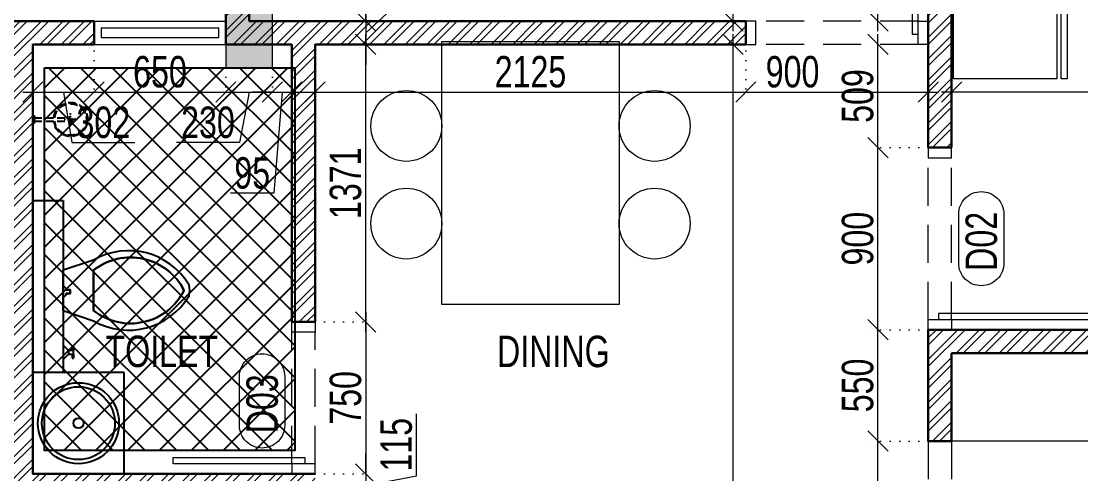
# Model space of a CAD drawing. Header units: inches. Extents: x 785882 to 928568, y 496782 to 576896.
# Drawn here: x 836673 to 841901, y 528431 to 530667 of the extents above; entities that cross this region are included whole.
import ezdxf
from ezdxf.enums import TextEntityAlignment as Align

# ---------------------------------------------------------------- set-up
doc = ezdxf.new("R2010")
doc.units = ezdxf.units.IN
doc.header["$LTSCALE"] = 750
doc.header["$MEASUREMENT"] = 0
doc.linetypes.add('DOT', pattern=[0.25, 0, -0.25])
doc.linetypes.add('HIDDEN', pattern=[0.375, 0.25, -0.125])
for name, color, linetype, lineweight in [('COLUMN', 5, 'Continuous', 13), ('DIMENSION WORKING-MSA', 222, 'Continuous', 13), ('DOOR NO-MSA', 4, 'Continuous', 9), ('DOOR-MSA', 50, 'Continuous', 13), ('FURNITURE-MSA', 251, 'Continuous', 5), ('TEXT ROOM NAME-MSA', 210, 'Continuous', 13), ('WALL HATCH-MSA', 251, 'Continuous', 9), ('WALL-MSA', 32, 'Continuous', 30), ('WINDOW-MSA', 50, 'Continuous', 13)]:
    doc.layers.add(name, color=color, linetype=linetype, lineweight=lineweight)
for name, color, linetype in [('HATCH-SUNK 300MM-MSA', 47, 'Continuous'), ('P.FIXTURE', 7, 'Continuous'), ('R.C.C HATCH-MSA', 250, 'Continuous')]:
    doc.layers.add(name, color=color, linetype=linetype)
doc.styles.add('AR', font='swisscl.ttf')
doc.styles.add('Arial-Reg+0.8Sc', font='swisscl.ttf')
doc.styles.add('MtXpl_Swis721_LtCn_B', font='swisscl.ttf')
doc.dimstyles.new('WORKING DIM', dxfattribs={"dimtxt": 155, "dimasz": 100, "dimexe": 50, "dimexo": 0, "dimgap": 20, "dimtad": 1, "dimdec": 0, "dimzin": 0, "dimdsep": 46, "dimtxsty": 'AR', "dimblk": 'OBLIQUE', "dimcen": 0.09, "dimdle": 50, "dimclrd": 256, "dimclre": 250, "dimclrt": 256, "dimadec": 0, "dimazin": 0, "dimtfac": 1, "dimtdec": 0, "dimtofl": 0, "dimtmove": 1, "dimatfit": 0, "dimfxl": 1, "dimtolj": 1, "dimtzin": 0, "dimlwd": -1, "dimlwe": -1, "dimarcsym": 0})

# ---------------------------------------------------------------- blocks, each defined once
blk = doc.blocks.new('BLOCK-G & H TYPICAL COLOUMN')
at = {"layer": 'R.C.C HATCH-MSA'}
h = blk.add_hatch(color=256, dxfattribs=at)
h.dxf.hatch_style = 1
h.paths.add_polyline_path([(172697.62, -104207.75), (172688.57, -104207.75), (172688.57, -104255), (172697.62, -104255)])
h.paths.add_polyline_path([(172327.12, -104207.75), (172336.18, -104207.75), (172336.18, -104255), (172327.12, -104255)])
h.paths.add_polyline_path([(172819.88, -104207.75), (172819.88, -104216.81), (172867.12, -104216.81), (172867.12, -104207.75)])
h.paths.add_polyline_path([(172204.87, -104207.75), (172204.87, -104216.81), (172157.62, -104216.81), (172157.62, -104207.75)])
h.paths.add_polyline_path([(172561.18, -104240.06), (172552.12, -104240.06), (172552.12, -104287.31), (172561.18, -104287.31)])
h.paths.add_polyline_path([(172463.57, -104240.06), (172472.62, -104240.06), (172472.62, -104287.31), (172463.57, -104287.31)])
h.paths.add_polyline_path([(172177.87, -104422.2), (172177.87, -104431.25), (172130.62, -104431.25), (172130.62, -104422.2)])
h.paths.add_polyline_path([(172894.12, -104422.2), (172894.12, -104431.25), (172846.88, -104431.25), (172846.88, -104422.2)])
h.paths.add_polyline_path([(172336.12, -104486.75), (172336.12, -104495.81), (172288.87, -104495.81), (172288.87, -104486.75)])
h.paths.add_polyline_path([(172202.62, -104543.75), (172202.62, -104552.81), (172155.37, -104552.81), (172155.37, -104543.75)])
h.paths.add_polyline_path([(172822.13, -104543.75), (172822.13, -104552.81), (172869.37, -104552.81), (172869.37, -104543.75)])
h.paths.add_polyline_path([(172516.9, -104495.81), (172507.85, -104495.81), (172507.85, -104448.56), (172516.9, -104448.56)])
h.paths.add_polyline_path([(172697.62, -104104.25), (172688.57, -104104.25), (172688.57, -104057.01), (172697.62, -104057.01)])
h.paths.add_polyline_path([(172327.12, -104104.25), (172336.18, -104104.25), (172336.18, -104057.01), (172327.12, -104057.01)])
h.paths.add_polyline_path([(172819.88, -104104.25), (172819.88, -104095.2), (172867.12, -104095.2), (172867.12, -104104.25)])
h.paths.add_polyline_path([(172204.87, -104104.25), (172204.87, -104095.2), (172157.62, -104095.2), (172157.62, -104104.25)])
h.paths.add_polyline_path([(172561.18, -104071.94), (172552.12, -104071.94), (172552.12, -104024.7), (172561.18, -104024.7)])
h.paths.add_polyline_path([(172463.57, -104071.94), (172472.62, -104071.94), (172472.62, -104024.7), (172463.57, -104024.7)])
h.paths.add_polyline_path([(172177.87, -103889.81), (172177.87, -103880.75), (172130.62, -103880.75), (172130.62, -103889.81)])
h.paths.add_polyline_path([(172894.12, -103889.81), (172894.12, -103880.75), (172846.88, -103880.75), (172846.88, -103889.81)])
h.paths.add_polyline_path([(172336.12, -103825.25), (172336.12, -103816.2), (172288.87, -103816.2), (172288.87, -103825.25)])
h.paths.add_polyline_path([(172202.62, -103768.25), (172202.62, -103759.2), (172155.37, -103759.2), (172155.37, -103768.25)])
h.paths.add_polyline_path([(172822.13, -103768.25), (172822.13, -103759.2), (172869.37, -103759.2), (172869.37, -103768.25)])
h.paths.add_polyline_path([(172516.9, -103816.2), (172507.85, -103816.2), (172507.85, -103863.44), (172516.9, -103863.44)])
h.paths.add_polyline_path([(172548.37, -103699.31), (172548.37, -103690.25), (172595.62, -103690.25), (172595.62, -103699.31)])
h.paths.add_polyline_path([(172476.37, -103699.31), (172476.37, -103690.25), (172429.13, -103690.25), (172429.13, -103699.31)])
h.paths.add_polyline_path([(172726.82, -103612.31), (172726.82, -103603.25), (172774.06, -103603.25), (172774.06, -103612.31)])
h.paths.add_polyline_path([(172297.93, -103612.31), (172297.93, -103603.25), (172250.69, -103603.25), (172250.69, -103612.31)])
h.paths.add_polyline_path([(172920.37, -103523.81), (172920.37, -103514.75), (172857.56, -103514.75), (172857.56, -103523.81)])
h.paths.add_polyline_path([(172104.37, -103523.81), (172104.37, -103514.75), (172167.19, -103514.75), (172167.19, -103523.81)])
h.paths.add_polyline_path([(172476.37, -103492.94), (172467.32, -103492.94), (172467.32, -103445.7), (172476.37, -103445.7)])
h.paths.add_polyline_path([(172548.37, -103492.94), (172557.43, -103492.94), (172557.43, -103445.7), (172548.37, -103445.7)])
h.paths.add_polyline_path([(172663.43, -103454.75), (172759.5, -103454.75), (172759.5, -103349.7), (172663.43, -103349.7), (172663.43, -103358.75), (172750.44, -103358.75), (172750.44, -103445.7), (172663.43, -103445.7)])
h.paths.add_polyline_path([(172361.32, -103454.75), (172265.25, -103454.75), (172265.25, -103349.7), (172361.32, -103349.7), (172361.32, -103358.75), (172274.31, -103358.75), (172274.31, -103445.7), (172361.32, -103445.7)])
h.paths.add_polyline_path([(172428.37, -103358.75), (172419.32, -103358.75), (172419.32, -103311.51), (172428.37, -103311.51)])
h.paths.add_polyline_path([(172428.37, -103132.74), (172419.32, -103132.74), (172419.32, -103179.99), (172428.37, -103179.99)])
h.paths.add_polyline_path([(172151.62, -103286.75), (172151.62, -103277.7), (172104.37, -103277.7), (172104.37, -103286.75)])
h.paths.add_polyline_path([(172245.43, -103162.74), (172245.43, -103153.68), (172198.19, -103153.68), (172198.19, -103162.74)])
h.paths.add_polyline_path([(172428.37, -103021.25), (172419.32, -103021.25), (172419.32, -103068.5), (172428.37, -103068.5)])
h.paths.add_polyline_path([(172245.43, -102997.25), (172236.37, -102997.25), (172236.37, -103044.5), (172245.43, -103044.5)])
h.paths.add_polyline_path([(172104.37, -102997.25), (172104.37, -103006.31), (172151.62, -103006.31), (172151.62, -102997.25)])
h.paths.add_polyline_path([(172596.37, -103358.75), (172605.43, -103358.75), (172605.43, -103311.51), (172596.37, -103311.51)])
h.paths.add_polyline_path([(172596.37, -103132.74), (172605.43, -103132.74), (172605.43, -103179.99), (172596.37, -103179.99)])
h.paths.add_polyline_path([(172873.13, -103286.75), (172873.13, -103277.7), (172920.37, -103277.7), (172920.37, -103286.75)])
h.paths.add_polyline_path([(172779.32, -103162.74), (172779.32, -103153.68), (172826.56, -103153.68), (172826.56, -103162.74)])
h.paths.add_polyline_path([(172596.37, -103021.25), (172605.43, -103021.25), (172605.43, -103068.5), (172596.37, -103068.5)])
h.paths.add_polyline_path([(172779.32, -102997.25), (172788.37, -102997.25), (172788.37, -103044.5), (172779.32, -103044.5)])
h.paths.add_polyline_path([(172920.37, -102997.25), (172920.37, -103006.31), (172873.13, -103006.31), (172873.13, -102997.25)])
h.paths.add_polyline_path([(172548.37, -104612.7), (172548.37, -104621.75), (172595.62, -104621.75), (172595.62, -104612.7)])
h.paths.add_polyline_path([(172476.37, -104612.7), (172476.37, -104621.75), (172429.13, -104621.75), (172429.13, -104612.7)])
h.paths.add_polyline_path([(172297.93, -104699.7), (172297.93, -104708.75), (172250.69, -104708.75), (172250.69, -104699.7)])
h.paths.add_polyline_path([(172104.37, -104788.2), (172104.37, -104797.25), (172167.19, -104797.25), (172167.19, -104788.2)])
h.paths.add_polyline_path([(172726.82, -104699.7), (172726.82, -104708.75), (172774.06, -104708.75), (172774.06, -104699.7)])
h.paths.add_polyline_path([(172920.37, -104788.2), (172920.37, -104797.25), (172857.56, -104797.25), (172857.56, -104788.2)])
h.paths.add_polyline_path([(172476.37, -104819.06), (172467.32, -104819.06), (172467.32, -104866.31), (172476.37, -104866.31)])
h.paths.add_polyline_path([(172548.37, -104819.06), (172557.43, -104819.06), (172557.43, -104866.31), (172548.37, -104866.31)])
h.paths.add_polyline_path([(172663.43, -104857.25), (172759.5, -104857.25), (172759.5, -104962.31), (172663.43, -104962.31), (172663.43, -104953.25), (172750.44, -104953.25), (172750.44, -104866.31), (172663.43, -104866.31)])
h.paths.add_polyline_path([(172361.32, -104857.25), (172265.25, -104857.25), (172265.25, -104962.31), (172361.32, -104962.31), (172361.32, -104953.25), (172274.31, -104953.25), (172274.31, -104866.31), (172361.32, -104866.31)])
h.paths.add_polyline_path([(172428.37, -104953.25), (172419.32, -104953.25), (172419.32, -105000.5), (172428.37, -105000.5)])
h.paths.add_polyline_path([(172428.37, -105178.31), (172419.32, -105178.31), (172419.32, -105131.06), (172428.37, -105131.06)])
h.paths.add_polyline_path([(172151.62, -105025.25), (172151.62, -105034.31), (172104.37, -105034.31), (172104.37, -105025.25)])
h.paths.add_polyline_path([(172245.43, -105072.5), (172236.37, -105072.5), (172236.37, -105025.25), (172245.43, -105025.25)])
h.paths.add_polyline_path([(172428.37, -105290.75), (172419.32, -105290.75), (172419.32, -105243.51), (172428.37, -105243.51)])
h.paths.add_polyline_path([(172245.43, -105314.75), (172236.37, -105314.75), (172236.37, -105267.51), (172245.43, -105267.51)])
h.paths.add_polyline_path([(172104.37, -105277.35), (172113.43, -105277.35), (172113.43, -105314.75), (172104.37, -105314.75)])
h.paths.add_polyline_path([(172596.37, -104953.25), (172605.43, -104953.25), (172605.43, -105000.5), (172596.37, -105000.5)])
h.paths.add_polyline_path([(172596.37, -105178.31), (172605.43, -105178.31), (172605.43, -105131.06), (172596.37, -105131.06)])
h.paths.add_polyline_path([(172873.13, -105025.25), (172873.13, -105034.31), (172920.37, -105034.31), (172920.37, -105025.25)])
h.paths.add_polyline_path([(172788.37, -105025.25), (172779.32, -105025.25), (172779.32, -105072.5), (172788.37, -105072.5)])
h.paths.add_polyline_path([(172596.37, -105290.75), (172605.43, -105290.75), (172605.43, -105243.51), (172596.37, -105243.51)])
h.paths.add_polyline_path([(172779.32, -105314.75), (172788.37, -105314.75), (172788.37, -105267.51), (172779.32, -105267.51)])
h.paths.add_polyline_path([(172911.32, -105314.75), (172920.37, -105314.75), (172920.37, -105277.35), (172911.32, -105277.35)])
h.paths.add_polyline_path([(172688.63, -104486.75), (172688.63, -104495.81), (172735.87, -104495.81), (172735.87, -104486.75)])
h.paths.add_polyline_path([(172688.63, -103825.25), (172688.63, -103816.2), (172735.87, -103816.2), (172735.87, -103825.25)])
at = {"layer": 'COLUMN'}
blk.add_lwpolyline([(172561.18, -104240.06), (172552.12, -104240.06), (172552.12, -104287.31), (172561.18, -104287.31)], close=True, dxfattribs=at)
blk = doc.blocks.new('A$C16cd5f5f')
at = {"layer": 'WINDOW-MSA', "ltscale": 5000}
for points in [[(50, 50), (50, 850), (80, 850), (80, 50)], [(0, 0), (50, 0), (50, 115), (0, 115)], [(900, 0), (850, 0), (850, 115), (900, 115)]]:
    blk.add_lwpolyline(points, close=True, dxfattribs=at)
at = {"layer": 'WINDOW-MSA', "linetype": 'HIDDEN'}
for points in [[(50, 115), (850, 115)], [(50, 0), (850, 0)]]:
    blk.add_lwpolyline(points, dxfattribs=at)
blk = doc.blocks.new('A$Ca69f7aba')
at = {"layer": 'WINDOW-MSA', "ltscale": 5000}
for points in [[(-750, 0), (-700, 0), (-700, -115), (-750, -115)], [(0, 0), (-50, 0), (-50, -115), (0, -115)], [(-50, -50), (-50, -700), (-80, -700), (-80, -50)]]:
    blk.add_lwpolyline(points, close=True, dxfattribs=at)
at = {"layer": 'WINDOW-MSA', "linetype": 'HIDDEN'}
blk.add_lwpolyline([(-50, 0), (-700, 0)], dxfattribs=at)
at = {"layer": 'WINDOW-MSA', "linetype": 'HIDDEN', "elevation": 0}
blk.add_lwpolyline([(-50, -115), (-700, -115)], dxfattribs=at)
blk = doc.blocks.new('t4tgg34')
for points in [[(375405.3, -62759.1), (375390.8, -62744.6), (375390.8, -62738.4), (375370.8, -62738.4), (375370.8, -62719.7), (375390.8, -62719.7), (375390.8, -62713.4), (375405.3, -62699), (375405.3, -62635.1), (375255.5, -62585.2, 0.412342), (374784.6, -62708.9, 0.132891), (374784.6, -62761, 0.412336), (375255.5, -62884.7), (375405.3, -62834.8)], [(375255.5, -62834.8, -0.475238), (374809.5, -62734.9, -0.475243), (375255.5, -62635.1)]]:
    blk.add_lwpolyline(points, format="xyb", close=True)
blk.add_lwpolyline([(375255.5, -62834.8), (375255.5, -62635.1, 0.475243), (374809.5, -62734.9, 0.475238), (375255.5, -62834.8, 0.489246)], format="xyb")
blk.add_lwpolyline([(375405.3, -62635.1), (375405.3, -62699), (375390.8, -62713.4), (375390.8, -62719.7), (375370.8, -62719.7), (375370.8, -62738.4), (375390.8, -62738.4), (375390.8, -62744.6), (375405.3, -62759.1), (375405.3, -62699), (375405.3, -62834.8)])
blk = doc.blocks.new('9')
at = {"linetype": 'Continuous'}
for p, q in [((709869.5, -390414.7), (709869.5, -390433.8)), ((709875.9, -390414.7), (709875.9, -390433.8)), ((709875.9, -390433.8), (709869.5, -390433.8))]:
    blk.add_line(p, q, dxfattribs=at)
for points in [[(709894.9, -390395.7), (709920.3, -390370.3), (709920.3, -390440.1), (709894.9, -390414.7)], [(709875.9, -390395.7), (709875.9, -390376.6), (709869.5, -390376.6), (709869.5, -390395.7)]]:
    blk.add_lwpolyline(points, dxfattribs=at)
blk.add_lwpolyline([(709894.9, -390414.7), (709869.5, -390414.7), (709869.5, -390395.7), (709894.9, -390395.7)], close=True, dxfattribs=at)
blk = doc.blocks.new('SHOWE')
at = {"linetype": 'HIDDEN', "ltscale": 0.2}
for p, q in [((3964261.3, -1171717.9), (3964261.3, -1171674.7)), ((3964261.3, -1171674.7), (3964263.3, -1171674.7)), ((3964264.2, -1171676.3), (3964264.2, -1171716.3)), ((3964268.7, -1171680.5), (3964268.7, -1171696.3)), ((3964268.7, -1171688.6), (3964437.5, -1171688.6)), ((3964447.4, -1171664.5), (3964447.4, -1171728.1)), ((3964261.3, -1171717.9), (3964263.3, -1171717.9)), ((3964268.7, -1171712), (3964268.7, -1171696.3)), ((3964268.7, -1171704), (3964437.5, -1171704)), ((3964479.2, -1171696.3), (3964415.6, -1171696.3))]:
    blk.add_line(p, q, dxfattribs=at)
for radius in [12.5, 10.6]:
    blk.add_circle((3964447.4, -1171696.3), radius, dxfattribs=at)
for centre, radius, start, end in [((3964447.4, -1171696.3), 84.1, 185.2383, 174.7617), ((3964447.4, -1171696.3), 81.4, 185.4105, 174.5895), ((3964447.4, -1171696.3), 78, 185.6496, 174.3504), ((3964262.4, -1171676.3), 1.76, 358.0282, 62.0821), ((3964259.8, -1171685.3), 10.1, 28.3436, 64.2104), ((3964262.4, -1171716.3), 1.76, 297.9179, 1.9718), ((3964259.8, -1171707.2), 10.1, 295.7896, 331.6564)]:
    blk.add_arc(centre, radius, start, end, dxfattribs=at)
blk = doc.blocks.new('Win-Tag-03')
blk.add_lwpolyline([(-130, 120), (130, 120, -0.414214), (250, 0), (250, 0, -0.414214), (130, -120), (-130, -120, -0.414214), (-250, 0), (-250, 0, -0.414214)], format="xyb", close=True)
blk = doc.blocks.new('_Oblique')
at = {"color": 0, "linetype": 'ByBlock', "lineweight": -2}
blk.add_line((-0.5, -0.5), (0.5, 0.5), dxfattribs=at)
blk = doc.blocks.new('*D813')
at = {"layer": 'Defpoints', "color": 0, "ltscale": 0.25, "transparency": 16777216}
for p in [(840899.6, 528592.3), (841148, 528592.3), (841148, 527630.4)]:
    blk.add_point(p, dxfattribs=at)
at = {"layer": 'DIMENSION WORKING-MSA', "ltscale": 0.25, "transparency": 16777216}
blk.add_line((840899.6, 527580.4), (840899.6, 528642.3), dxfattribs=at)
at = {"layer": 'DIMENSION WORKING-MSA', "color": 250, "linetype": 'DOT', "ltscale": 0.25, "transparency": 16777216}
for p, q in [((841148, 528592.3), (840849.6, 528592.3)), ((841148, 527630.4), (840849.6, 527630.4))]:
    blk.add_line(p, q, dxfattribs=at)
at = {"layer": 'DIMENSION WORKING-MSA', "ltscale": 0.25, "transparency": 16777216, "xscale": 100, "yscale": 100, "zscale": 100}
for p, rotation in [((840899.6, 528592.3), 90), ((840899.6, 527630.4), 270)]:
    blk.add_blockref('_Oblique', p, dxfattribs=dict(at, rotation=rotation))
at = {"layer": 'DIMENSION WORKING-MSA', "ltscale": 0.25, "transparency": 16777216, "insert": (840800.2, 528257.3), "char_height": 155, "attachment_point": 5, "rotation": 90, "style": 'AR'}
blk.add_mtext('\\A1;962', dxfattribs=at)
blk = doc.blocks.new('*D814')
at = {"layer": 'Defpoints', "color": 0, "ltscale": 0.25, "transparency": 16777216}
for p in [(840899.6, 529142.3), (841148, 529142.3), (841148, 528592.3)]:
    blk.add_point(p, dxfattribs=at)
at = {"layer": 'DIMENSION WORKING-MSA', "ltscale": 0.25, "transparency": 16777216}
blk.add_line((840899.6, 528542.3), (840899.6, 529192.3), dxfattribs=at)
at = {"layer": 'DIMENSION WORKING-MSA', "color": 250, "linetype": 'DOT', "ltscale": 0.25, "transparency": 16777216}
for p, q in [((841148, 529142.3), (840849.6, 529142.3)), ((841148, 528592.3), (840849.6, 528592.3))]:
    blk.add_line(p, q, dxfattribs=at)
at = {"layer": 'DIMENSION WORKING-MSA', "ltscale": 0.25, "transparency": 16777216, "xscale": 100, "yscale": 100, "zscale": 100}
for p, rotation in [((840899.6, 529142.3), 90), ((840899.6, 528592.3), 270)]:
    blk.add_blockref('_Oblique', p, dxfattribs=dict(at, rotation=rotation))
at = {"layer": 'DIMENSION WORKING-MSA', "ltscale": 0.25, "transparency": 16777216, "insert": (840800.2, 528867.3), "char_height": 155, "attachment_point": 5, "rotation": 90, "style": 'AR'}
blk.add_mtext('\\A1;550', dxfattribs=at)
blk = doc.blocks.new('*D815')
at = {"layer": 'Defpoints', "color": 0, "ltscale": 0.25, "transparency": 16777216}
for p in [(840899.6, 530042.3), (841148, 530042.3), (841148, 529142.3)]:
    blk.add_point(p, dxfattribs=at)
at = {"layer": 'DIMENSION WORKING-MSA', "ltscale": 0.25, "transparency": 16777216}
blk.add_line((840899.6, 529092.3), (840899.6, 530092.3), dxfattribs=at)
at = {"layer": 'DIMENSION WORKING-MSA', "color": 250, "linetype": 'DOT', "ltscale": 0.25, "transparency": 16777216}
for p, q in [((841148, 530042.3), (840849.6, 530042.3)), ((841148, 529142.3), (840849.6, 529142.3))]:
    blk.add_line(p, q, dxfattribs=at)
at = {"layer": 'DIMENSION WORKING-MSA', "ltscale": 0.25, "transparency": 16777216, "xscale": 100, "yscale": 100, "zscale": 100}
for p, rotation in [((840899.6, 530042.3), 90), ((840899.6, 529142.3), 270)]:
    blk.add_blockref('_Oblique', p, dxfattribs=dict(at, rotation=rotation))
at = {"layer": 'DIMENSION WORKING-MSA', "ltscale": 0.25, "transparency": 16777216, "insert": (840800.2, 529592.3), "char_height": 155, "attachment_point": 5, "rotation": 90, "style": 'AR'}
blk.add_mtext('\\A1;900', dxfattribs=at)
blk = doc.blocks.new('*D816')
at = {"layer": 'Defpoints', "color": 0, "ltscale": 0.25, "transparency": 16777216}
for p in [(840899.6, 530551.6, 0), (840899.6, 530551.6), (841148, 530042.3)]:
    blk.add_point(p, dxfattribs=at)
at = {"layer": 'DIMENSION WORKING-MSA', "ltscale": 0.25, "transparency": 16777216}
blk.add_line((840899.6, 529992.3), (840899.6, 530601.6), dxfattribs=at)
at = {"layer": 'DIMENSION WORKING-MSA', "color": 250, "linetype": 'DOT', "ltscale": 0.25, "transparency": 16777216}
for p, q in [((840899.6, 530551.6), (840849.6, 530551.6)), ((841148, 530042.3), (840849.6, 530042.3))]:
    blk.add_line(p, q, dxfattribs=at)
at = {"layer": 'DIMENSION WORKING-MSA', "ltscale": 0.25, "transparency": 16777216, "xscale": 100, "yscale": 100, "zscale": 100}
for p, rotation in [((840899.6, 530551.6), 90), ((840899.6, 530042.3), 270)]:
    blk.add_blockref('_Oblique', p, dxfattribs=dict(at, rotation=rotation))
at = {"layer": 'DIMENSION WORKING-MSA', "ltscale": 0.25, "transparency": 16777216, "insert": (840800.2, 530296.9), "char_height": 155, "attachment_point": 5, "rotation": 90, "style": 'AR'}
blk.add_mtext('\\A1;509', dxfattribs=at)
blk = doc.blocks.new('*D817')
at = {"layer": 'Defpoints', "color": 0, "ltscale": 0.25, "transparency": 16777216}
for p in [(840899.6, 532457.3), (841148, 532457.3), (840899.6, 530666.6)]:
    blk.add_point(p, dxfattribs=at)
at = {"layer": 'DIMENSION WORKING-MSA', "ltscale": 0.25, "transparency": 16777216}
blk.add_line((840899.6, 530616.6), (840899.6, 532507.3), dxfattribs=at)
at = {"layer": 'DIMENSION WORKING-MSA', "color": 250, "linetype": 'DOT', "ltscale": 0.25, "transparency": 16777216}
for p, q in [((841148, 532457.3), (840849.6, 532457.3)), ((840899.6, 530666.6), (840849.6, 530666.6))]:
    blk.add_line(p, q, dxfattribs=at)
at = {"layer": 'DIMENSION WORKING-MSA', "ltscale": 0.25, "transparency": 16777216, "xscale": 100, "yscale": 100, "zscale": 100}
for p, rotation in [((840899.6, 532457.3), 90), ((840899.6, 530666.6), 270)]:
    blk.add_blockref('_Oblique', p, dxfattribs=dict(at, rotation=rotation))
at = {"layer": 'DIMENSION WORKING-MSA', "ltscale": 0.25, "transparency": 16777216, "insert": (840800.3, 531561.9), "char_height": 155, "attachment_point": 5, "rotation": 90, "style": 'AR'}
blk.add_mtext('\\A1;1791', dxfattribs=at)
blk = doc.blocks.new('*D868')
at = {"layer": 'Defpoints', "color": 0, "ltscale": 0.25, "transparency": 16777216}
for p in [(841263, 530316.6), (841263, 530316.6), (845453.3, 530316.6)]:
    blk.add_point(p, dxfattribs=at)
at = {"layer": 'DIMENSION WORKING-MSA', "color": 250, "linetype": 'DOT', "ltscale": 0.25, "transparency": 16777216}
for p, q in [((841263, 530316.6), (841263, 530366.6)), ((845453.3, 530316.6), (845453.3, 530366.6))]:
    blk.add_line(p, q, dxfattribs=at)
at = {"layer": 'DIMENSION WORKING-MSA', "ltscale": 0.25, "transparency": 16777216}
blk.add_line((845503.3, 530316.6), (841213, 530316.6), dxfattribs=at)
at = {"layer": 'DIMENSION WORKING-MSA', "ltscale": 0.25, "transparency": 16777216, "xscale": 100, "yscale": 100, "zscale": 100, "rotation": 180}
blk.add_blockref('_Oblique', (841263, 530316.6), dxfattribs=at)
at = {"layer": 'DIMENSION WORKING-MSA', "ltscale": 0.25, "transparency": 16777216, "xscale": 100, "yscale": 100, "zscale": 100}
blk.add_blockref('_Oblique', (845453.3, 530316.6), dxfattribs=at)
at = {"layer": 'DIMENSION WORKING-MSA', "ltscale": 0.25, "transparency": 16777216, "insert": (844011.6, 530415.9), "char_height": 155, "attachment_point": 5, "style": 'AR'}
blk.add_mtext('\\A1;4190', dxfattribs=at)
blk = doc.blocks.new('*D869')
at = {"layer": 'Defpoints', "color": 0, "ltscale": 0.25, "transparency": 16777216}
for p in [(840248, 530566.6), (841148, 530566.6), (841148, 530316.6)]:
    blk.add_point(p, dxfattribs=at)
at = {"layer": 'DIMENSION WORKING-MSA', "color": 250, "linetype": 'DOT', "ltscale": 0.25, "transparency": 16777216}
for p, q in [((840248, 530566.6), (840248, 530266.6)), ((841148, 530566.6), (841148, 530266.6))]:
    blk.add_line(p, q, dxfattribs=at)
at = {"layer": 'DIMENSION WORKING-MSA', "ltscale": 0.25, "transparency": 16777216}
blk.add_line((840198, 530316.6), (841198, 530316.6), dxfattribs=at)
at = {"layer": 'DIMENSION WORKING-MSA', "ltscale": 0.25, "transparency": 16777216, "xscale": 100, "yscale": 100, "zscale": 100, "rotation": 180}
blk.add_blockref('_Oblique', (840248, 530316.6), dxfattribs=at)
at = {"layer": 'DIMENSION WORKING-MSA', "ltscale": 0.25, "transparency": 16777216, "xscale": 100, "yscale": 100, "zscale": 100}
blk.add_blockref('_Oblique', (841148, 530316.6), dxfattribs=at)
at = {"layer": 'DIMENSION WORKING-MSA', "ltscale": 0.25, "transparency": 16777216, "insert": (840478.5, 530415.9), "char_height": 155, "attachment_point": 5, "style": 'AR'}
blk.add_mtext('\\A1;900', dxfattribs=at)
blk = doc.blocks.new('*D870')
at = {"layer": 'Defpoints', "color": 0, "ltscale": 0.25, "transparency": 16777216}
for p in [(840248, 530566.6), (838122.7, 530316.6), (840248, 530316.6)]:
    blk.add_point(p, dxfattribs=at)
at = {"layer": 'DIMENSION WORKING-MSA', "color": 250, "linetype": 'DOT', "ltscale": 0.25, "transparency": 16777216}
for p, q in [((840248, 530566.6), (840248, 530266.6)), ((838122.7, 530316.6), (838122.7, 530366.6))]:
    blk.add_line(p, q, dxfattribs=at)
at = {"layer": 'DIMENSION WORKING-MSA', "ltscale": 0.25, "transparency": 16777216}
blk.add_line((838072.7, 530316.6), (840298, 530316.6), dxfattribs=at)
at = {"layer": 'DIMENSION WORKING-MSA', "ltscale": 0.25, "transparency": 16777216, "xscale": 100, "yscale": 100, "zscale": 100, "rotation": 180}
blk.add_blockref('_Oblique', (838122.7, 530316.6), dxfattribs=at)
at = {"layer": 'DIMENSION WORKING-MSA', "ltscale": 0.25, "transparency": 16777216, "xscale": 100, "yscale": 100, "zscale": 100}
blk.add_blockref('_Oblique', (840248, 530316.6), dxfattribs=at)
at = {"layer": 'DIMENSION WORKING-MSA', "ltscale": 0.25, "transparency": 16777216, "insert": (839185.4, 530415.9), "char_height": 155, "attachment_point": 5, "style": 'AR'}
blk.add_mtext('\\A1;2125', dxfattribs=at)
blk = doc.blocks.new('*D871')
at = {"layer": 'Defpoints', "color": 0, "ltscale": 0.25, "transparency": 16777216}
for p in [(836730.2, 530551.6), (837032.3, 530566.6), (837032.3, 530316.6)]:
    blk.add_point(p, dxfattribs=at)
at = {"layer": 'DIMENSION WORKING-MSA', "color": 250, "linetype": 'DOT', "ltscale": 0.25, "transparency": 16777216}
for p, q in [((836730.2, 530551.6), (836730.2, 530266.6)), ((837032.3, 530566.6), (837032.3, 530266.6))]:
    blk.add_line(p, q, dxfattribs=at)
at = {"layer": 'DIMENSION WORKING-MSA', "ltscale": 0.25, "transparency": 16777216}
for p, q in [((836680.2, 530316.6), (837082.3, 530316.6)), ((836881.3, 530316.6), (836922.7, 530066.6)), ((836922.7, 530066.6), (837233.1, 530066.6))]:
    blk.add_line(p, q, dxfattribs=at)
at = {"layer": 'DIMENSION WORKING-MSA', "ltscale": 0.25, "transparency": 16777216, "xscale": 100, "yscale": 100, "zscale": 100, "rotation": 180}
blk.add_blockref('_Oblique', (836730.2, 530316.6), dxfattribs=at)
at = {"layer": 'DIMENSION WORKING-MSA', "ltscale": 0.25, "transparency": 16777216, "xscale": 100, "yscale": 100, "zscale": 100}
blk.add_blockref('_Oblique', (837032.3, 530316.6), dxfattribs=at)
at = {"layer": 'DIMENSION WORKING-MSA', "ltscale": 0.25, "transparency": 16777216, "insert": (837077.9, 530166), "char_height": 155, "attachment_point": 5, "style": 'AR'}
blk.add_mtext('\\A1;302', dxfattribs=at)
blk = doc.blocks.new('*D872')
at = {"layer": 'Defpoints', "color": 0, "ltscale": 0.25, "transparency": 16777216}
for p in [(837032.3, 530566.6), (837682.3, 530436.6), (837682.3, 530316.6)]:
    blk.add_point(p, dxfattribs=at)
at = {"layer": 'DIMENSION WORKING-MSA', "color": 250, "linetype": 'DOT', "ltscale": 0.25, "transparency": 16777216}
for p, q in [((837032.3, 530566.6), (837032.3, 530266.6)), ((837682.3, 530436.6), (837682.3, 530266.6))]:
    blk.add_line(p, q, dxfattribs=at)
at = {"layer": 'DIMENSION WORKING-MSA', "ltscale": 0.25, "transparency": 16777216}
blk.add_line((836982.3, 530316.6), (837732.3, 530316.6), dxfattribs=at)
at = {"layer": 'DIMENSION WORKING-MSA', "ltscale": 0.25, "transparency": 16777216, "xscale": 100, "yscale": 100, "zscale": 100, "rotation": 180}
blk.add_blockref('_Oblique', (837032.3, 530316.6), dxfattribs=at)
at = {"layer": 'DIMENSION WORKING-MSA', "ltscale": 0.25, "transparency": 16777216, "xscale": 100, "yscale": 100, "zscale": 100}
blk.add_blockref('_Oblique', (837682.3, 530316.6), dxfattribs=at)
at = {"layer": 'DIMENSION WORKING-MSA', "ltscale": 0.25, "transparency": 16777216, "insert": (837357.3, 530415.9), "char_height": 155, "attachment_point": 5, "style": 'AR'}
blk.add_mtext('\\A1;650', dxfattribs=at)
blk = doc.blocks.new('*D873')
at = {"layer": 'Defpoints', "color": 0, "ltscale": 0.25, "transparency": 16777216}
for p in [(837682.3, 530436.6), (837912.3, 530436.6), (837912.3, 530316.6)]:
    blk.add_point(p, dxfattribs=at)
at = {"layer": 'DIMENSION WORKING-MSA', "color": 250, "linetype": 'DOT', "ltscale": 0.25, "transparency": 16777216}
for p, q in [((837682.3, 530436.6), (837682.3, 530266.6)), ((837912.3, 530436.6), (837912.3, 530266.6))]:
    blk.add_line(p, q, dxfattribs=at)
at = {"layer": 'DIMENSION WORKING-MSA', "ltscale": 0.25, "transparency": 16777216}
for p, q in [((837632.3, 530316.6), (837962.3, 530316.6)), ((837797.3, 530316.6), (837749.5, 530066.6)), ((837749.5, 530066.6), (837438.8, 530066.6))]:
    blk.add_line(p, q, dxfattribs=at)
at = {"layer": 'DIMENSION WORKING-MSA', "ltscale": 0.25, "transparency": 16777216, "xscale": 100, "yscale": 100, "zscale": 100, "rotation": 180}
blk.add_blockref('_Oblique', (837682.3, 530316.6), dxfattribs=at)
at = {"layer": 'DIMENSION WORKING-MSA', "ltscale": 0.25, "transparency": 16777216, "xscale": 100, "yscale": 100, "zscale": 100}
blk.add_blockref('_Oblique', (837912.3, 530316.6), dxfattribs=at)
at = {"layer": 'DIMENSION WORKING-MSA', "ltscale": 0.25, "transparency": 16777216, "insert": (837594.2, 530166), "char_height": 155, "attachment_point": 5, "style": 'AR'}
blk.add_mtext('\\A1;230', dxfattribs=at)
blk = doc.blocks.new('*D874')
at = {"layer": 'Defpoints', "color": 0, "ltscale": 0.25, "transparency": 16777216}
for p in [(838007.7, 530551.6), (837912.3, 530436.6), (838007.7, 530316.6)]:
    blk.add_point(p, dxfattribs=at)
at = {"layer": 'DIMENSION WORKING-MSA', "color": 250, "linetype": 'DOT', "ltscale": 0.25, "transparency": 16777216}
for p, q in [((838007.7, 530551.6), (838007.7, 530266.6)), ((837912.3, 530436.6), (837912.3, 530266.6))]:
    blk.add_line(p, q, dxfattribs=at)
at = {"layer": 'DIMENSION WORKING-MSA', "ltscale": 0.25, "transparency": 16777216}
for p, q in [((837912.3, 530316.6), (837812.3, 530316.6)), ((837912.3, 530316.6), (838007.7, 530316.6)), ((837960, 530316.6), (837919.7, 529816.6)), ((838007.7, 530316.6), (838107.7, 530316.6)), ((837919.7, 529816.6), (837705.8, 529816.6))]:
    blk.add_line(p, q, dxfattribs=at)
at = {"layer": 'DIMENSION WORKING-MSA', "ltscale": 0.25, "transparency": 16777216, "xscale": 100, "yscale": 100, "zscale": 100}
blk.add_blockref('_Oblique', (837912.3, 530316.6), dxfattribs=at)
at = {"layer": 'DIMENSION WORKING-MSA', "ltscale": 0.25, "transparency": 16777216, "xscale": 100, "yscale": 100, "zscale": 100, "rotation": 180}
blk.add_blockref('_Oblique', (838007.7, 530316.6), dxfattribs=at)
at = {"layer": 'DIMENSION WORKING-MSA', "ltscale": 0.25, "transparency": 16777216, "insert": (837812.8, 529915.9), "char_height": 155, "attachment_point": 5, "style": 'AR'}
blk.add_mtext('\\A1;95', dxfattribs=at)
blk = doc.blocks.new('*D883')
at = {"layer": 'Defpoints', "color": 0, "ltscale": 0.25, "transparency": 16777216}
for p in [(838372.7, 533714.2), (838372.7, 530666.6), (838372.7, 530666.6)]:
    blk.add_point(p, dxfattribs=at)
at = {"layer": 'DIMENSION WORKING-MSA', "ltscale": 0.25, "transparency": 16777216}
blk.add_line((838372.7, 533764.2), (838372.7, 530616.6), dxfattribs=at)
at = {"layer": 'DIMENSION WORKING-MSA', "color": 250, "linetype": 'DOT', "ltscale": 0.25, "transparency": 16777216}
for p, q in [((838372.7, 533714.2), (838422.7, 533714.2)), ((838372.7, 530666.6), (838422.7, 530666.6))]:
    blk.add_line(p, q, dxfattribs=at)
at = {"layer": 'DIMENSION WORKING-MSA', "ltscale": 0.25, "transparency": 16777216, "xscale": 100, "yscale": 100, "zscale": 100}
for p, rotation in [((838372.7, 533714.2), 90), ((838372.7, 530666.6), 270)]:
    blk.add_blockref('_Oblique', p, dxfattribs=dict(at, rotation=rotation))
at = {"layer": 'DIMENSION WORKING-MSA', "ltscale": 0.25, "transparency": 16777216, "insert": (838273.2, 532190.4), "char_height": 155, "attachment_point": 5, "rotation": 90, "style": 'AR'}
blk.add_mtext('\\A1;3048', dxfattribs=at)
blk = doc.blocks.new('*D884')
at = {"layer": 'Defpoints', "color": 0, "ltscale": 0.25, "transparency": 16777216}
for p in [(838372.7, 530666.6), (838372.7, 530551.6), (838372.7, 530551.6)]:
    blk.add_point(p, dxfattribs=at)
at = {"layer": 'DIMENSION WORKING-MSA', "ltscale": 0.25, "transparency": 16777216}
for p, q in [((838622.7, 530842.7), (838622.7, 531149.6)), ((838372.7, 530609.1), (838622.7, 530842.7)), ((838372.7, 530666.6), (838372.7, 530766.6)), ((838372.7, 530666.6), (838372.7, 530551.6)), ((838372.7, 530551.6), (838372.7, 530451.6))]:
    blk.add_line(p, q, dxfattribs=at)
at = {"layer": 'DIMENSION WORKING-MSA', "color": 250, "linetype": 'DOT', "ltscale": 0.25, "transparency": 16777216}
for p, q in [((838372.7, 530666.6), (838422.7, 530666.6)), ((838372.7, 530551.6), (838422.7, 530551.6))]:
    blk.add_line(p, q, dxfattribs=at)
at = {"layer": 'DIMENSION WORKING-MSA', "ltscale": 0.25, "transparency": 16777216, "xscale": 100, "yscale": 100, "zscale": 100}
for p, rotation in [((838372.7, 530666.6), 270), ((838372.7, 530551.6), 90)]:
    blk.add_blockref('_Oblique', p, dxfattribs=dict(at, rotation=rotation))
at = {"layer": 'DIMENSION WORKING-MSA', "ltscale": 0.25, "transparency": 16777216, "insert": (838523.6, 530996.1), "char_height": 155, "attachment_point": 5, "rotation": 90, "style": 'AR'}
blk.add_mtext('\\A1;115', dxfattribs=at)
blk = doc.blocks.new('*D885')
at = {"layer": 'Defpoints', "color": 0, "ltscale": 0.25, "transparency": 16777216}
for p in [(838122.7, 529180.7, 0), (838122.7, 528430.7), (838372.7, 528430.7)]:
    blk.add_point(p, dxfattribs=at)
at = {"layer": 'DIMENSION WORKING-MSA', "ltscale": 0.25, "transparency": 16777216}
blk.add_line((838372.7, 529230.7), (838372.7, 528380.7), dxfattribs=at)
at = {"layer": 'DIMENSION WORKING-MSA', "color": 250, "linetype": 'DOT', "ltscale": 0.25, "transparency": 16777216}
for p, q in [((838122.7, 529180.7), (838422.7, 529180.7)), ((838122.7, 528430.7), (838422.7, 528430.7))]:
    blk.add_line(p, q, dxfattribs=at)
at = {"layer": 'DIMENSION WORKING-MSA', "ltscale": 0.25, "transparency": 16777216, "xscale": 100, "yscale": 100, "zscale": 100}
for p, rotation in [((838372.7, 529180.7), 90), ((838372.7, 528430.7), 270)]:
    blk.add_blockref('_Oblique', p, dxfattribs=dict(at, rotation=rotation))
at = {"layer": 'DIMENSION WORKING-MSA', "ltscale": 0.25, "transparency": 16777216, "insert": (838273.3, 528805.7), "char_height": 155, "attachment_point": 5, "rotation": 90, "style": 'AR'}
blk.add_mtext('\\A1;750', dxfattribs=at)
blk = doc.blocks.new('*D886')
at = {"layer": 'Defpoints', "color": 0, "ltscale": 0.25, "transparency": 16777216}
for p in [(838122.7, 528430.7), (838122.7, 528315.7), (838372.7, 528315.7)]:
    blk.add_point(p, dxfattribs=at)
at = {"layer": 'DIMENSION WORKING-MSA', "ltscale": 0.25, "transparency": 16777216}
for p, q in [((838622.7, 528420.9), (838622.7, 528727.7)), ((838372.7, 528430.7), (838372.7, 528530.7)), ((838372.7, 528430.7), (838372.7, 528315.7)), ((838372.7, 528373.2), (838622.7, 528420.9)), ((838372.7, 528315.7), (838372.7, 528215.7))]:
    blk.add_line(p, q, dxfattribs=at)
at = {"layer": 'DIMENSION WORKING-MSA', "color": 250, "linetype": 'DOT', "ltscale": 0.25, "transparency": 16777216}
for p, q in [((838122.7, 528430.7), (838422.7, 528430.7)), ((838122.7, 528315.7), (838422.7, 528315.7))]:
    blk.add_line(p, q, dxfattribs=at)
at = {"layer": 'DIMENSION WORKING-MSA', "ltscale": 0.25, "transparency": 16777216, "xscale": 100, "yscale": 100, "zscale": 100}
for p, rotation in [((838372.7, 528430.7), 270), ((838372.7, 528315.7), 90)]:
    blk.add_blockref('_Oblique', p, dxfattribs=dict(at, rotation=rotation))
at = {"layer": 'DIMENSION WORKING-MSA', "ltscale": 0.25, "transparency": 16777216, "insert": (838523.6, 528574.3), "char_height": 155, "attachment_point": 5, "rotation": 90, "style": 'AR'}
blk.add_mtext('\\A1;115', dxfattribs=at)
blk = doc.blocks.new('*D887')
at = {"layer": 'Defpoints', "color": 0, "ltscale": 0.25, "transparency": 16777216}
for p in [(838122.7, 530551.6), (838372.7, 530551.6), (838122.7, 529180.7, 0)]:
    blk.add_point(p, dxfattribs=at)
at = {"layer": 'DIMENSION WORKING-MSA', "ltscale": 0.25, "transparency": 16777216}
blk.add_line((838372.7, 529130.7), (838372.7, 530601.6), dxfattribs=at)
at = {"layer": 'DIMENSION WORKING-MSA', "color": 250, "linetype": 'DOT', "ltscale": 0.25, "transparency": 16777216}
for p, q in [((838122.7, 530551.6), (838422.7, 530551.6)), ((838122.7, 529180.7), (838422.7, 529180.7))]:
    blk.add_line(p, q, dxfattribs=at)
at = {"layer": 'DIMENSION WORKING-MSA', "ltscale": 0.25, "transparency": 16777216, "xscale": 100, "yscale": 100, "zscale": 100}
for p, rotation in [((838372.7, 530551.6), 90), ((838372.7, 529180.7), 270)]:
    blk.add_blockref('_Oblique', p, dxfattribs=dict(at, rotation=rotation))
at = {"layer": 'DIMENSION WORKING-MSA', "ltscale": 0.25, "transparency": 16777216, "insert": (838273.3, 529866.1), "char_height": 155, "attachment_point": 5, "rotation": 90, "style": 'AR'}
blk.add_mtext('\\A1;1371', dxfattribs=at)
blk = doc.blocks.new('*D930')
at = {"layer": 'Defpoints', "color": 0, "ltscale": 0.25, "transparency": 16777216}
for p in [(840185, 530551.6), (840185, 530551.6), (840185, 525255.7)]:
    blk.add_point(p, dxfattribs=at)
at = {"layer": 'DIMENSION WORKING-MSA', "ltscale": 0.25, "transparency": 16777216}
blk.add_line((840185, 525205.7), (840185, 530601.6), dxfattribs=at)
at = {"layer": 'DIMENSION WORKING-MSA', "color": 250, "linetype": 'DOT', "ltscale": 0.25, "transparency": 16777216}
for p, q in [((840185, 530551.6), (840235, 530551.6)), ((840185, 525255.7), (840235, 525255.7))]:
    blk.add_line(p, q, dxfattribs=at)
at = {"layer": 'DIMENSION WORKING-MSA', "ltscale": 0.25, "transparency": 16777216, "xscale": 100, "yscale": 100, "zscale": 100}
for p, rotation in [((840185, 530551.6), 90), ((840185, 525255.7), 270)]:
    blk.add_blockref('_Oblique', p, dxfattribs=dict(at, rotation=rotation))
at = {"layer": 'DIMENSION WORKING-MSA', "ltscale": 0.25, "transparency": 16777216, "insert": (840085.6, 527679.8), "char_height": 155, "attachment_point": 5, "rotation": 90, "style": 'AR'}
blk.add_mtext('\\A1;5296', dxfattribs=at)
blk = doc.blocks.new('*D934')
at = {"layer": 'Defpoints', "color": 0, "ltscale": 0.25, "transparency": 16777216}
for p in [(840185, 533714.2), (840185, 533714.2), (840185, 530666.6)]:
    blk.add_point(p, dxfattribs=at)
at = {"layer": 'DIMENSION WORKING-MSA', "ltscale": 0.25, "transparency": 16777216}
blk.add_line((840185, 530616.6), (840185, 533764.2), dxfattribs=at)
at = {"layer": 'DIMENSION WORKING-MSA', "color": 250, "linetype": 'DOT', "ltscale": 0.25, "transparency": 16777216}
for p, q in [((840185, 533714.2), (840235, 533714.2)), ((840185, 530666.6), (840235, 530666.6))]:
    blk.add_line(p, q, dxfattribs=at)
at = {"layer": 'DIMENSION WORKING-MSA', "ltscale": 0.25, "transparency": 16777216, "xscale": 100, "yscale": 100, "zscale": 100}
for p, rotation in [((840185, 533714.2), 90), ((840185, 530666.6), 270)]:
    blk.add_blockref('_Oblique', p, dxfattribs=dict(at, rotation=rotation))
at = {"layer": 'DIMENSION WORKING-MSA', "ltscale": 0.25, "transparency": 16777216, "insert": (840085.5, 532190.4), "char_height": 155, "attachment_point": 5, "rotation": 90, "style": 'AR'}
blk.add_mtext('\\A1;3048', dxfattribs=at)
blk = doc.blocks.new('A$C59c041b7')
at = {"layer": 'HATCH-SUNK 300MM-MSA', "transparency": 33554559}
h = blk.add_hatch(dxfattribs=at)
h.set_pattern_fill('ANSI37', color=256, scale=35)
h.set_pattern_definition([(45, (0, 0), (-78.57724, 78.57724), []), (135, (0, 0), (-78.57724, -78.57724), [])])
h.paths.add_polyline_path([(10478.2, -32767.4), (11713.2, -32767.4), (11713.2, -34658.3), (10478.2, -34658.3)])
at = {"layer": 'HATCH-SUNK 300MM-MSA'}
blk.add_lwpolyline([(10478.2, -32767.4), (11713.2, -32767.4), (11713.2, -34658.3), (10478.2, -34658.3)], close=True, dxfattribs=at)
blk = doc.blocks.new('A$Caebde61c')
at = {"layer": 'FURNITURE-MSA'}
blk.add_line((17607.1, -34611.7), (14938.6, -34611.7), dxfattribs=at)
for points in [[(14963.5, -32821.7), (14963.5, -30871.7), (15473.5, -30871.7), (15473.5, -32821.7)], [(15493.5, -32821.7), (15493.5, -30871.7), (15523.5, -30871.7), (15523.5, -32821.7)], [(12438.4, -33937.4), (12438.4, -32637.4), (13313.4, -32637.4), (13313.4, -33937.4)]]:
    blk.add_lwpolyline(points, close=True, dxfattribs=at)
for centre in [(12263.4, -33055), (13488.4, -33055), (12263.4, -33537.4), (13488.4, -33537.4)]:
    blk.add_circle(centre, 175, dxfattribs=at)

msp = doc.modelspace()

# ---------------------------------------------------------------- hatches: boundary and pattern name
at = {"layer": 'WALL HATCH-MSA'}
h = msp.add_hatch(dxfattribs=at)
h.set_pattern_fill('ANSI32', color=256, scale=200)
h.paths.add_polyline_path([(841148, 533886.7), (841148, 533829.2), (837797.3, 533829.2), (837797.3, 536876.9), (840248, 536876.9), (840248, 536991.9), (838122.7, 536991.9), (838122.7, 538362.8), (838007.7, 538362.8), (838007.7, 536991.9), (837682.3, 536991.9), (837682.3, 530551.6), (838007.7, 530551.6), (838007.7, 529180.7), (838122.7, 529180.7), (838122.7, 530551.6), (840248, 530551.6), (840248, 530666.6), (837797.3, 530666.6), (837797.3, 533714.2), (841148, 533714.2), (841148, 533656.7), (841978, 533656.7), (841978, 533886.7)])
h = msp.add_hatch(dxfattribs=at)
h.set_pattern_fill('ANSI32', color=256, scale=200)
h.paths.add_polyline_path([(846283.3, 532227.3), (846283.3, 532457.3), (841148, 532457.3), (841148, 530042.3), (841263, 530042.3), (841263, 532342.3), (845453.3, 532342.3), (845453.3, 532107.3), (845683.3, 532107.3), (845683.3, 532227.3)])
h = msp.add_hatch(dxfattribs=at)
h.set_pattern_fill('ANSI32', color=256, scale=200)
h.paths.add_polyline_path([(836730.2, 530551.6), (837032.3, 530551.6), (837032.3, 530666.6), (836313, 530666.6), (836313, 530551.6), (836615.2, 530551.6), (836615.2, 528430.7), (835222.7, 528430.7), (835222.7, 528315.7), (836615.2, 528315.7), (836615.2, 525255.7), (836557.7, 525255.7), (836557.7, 525140.7), (836787.7, 525140.7), (836787.7, 525255.7), (836730.2, 525255.7), (836730.2, 528315.7), (838122.7, 528315.7), (838122.7, 528430.7), (836730.2, 528430.7)])
h = msp.add_hatch(dxfattribs=at)
h.set_pattern_fill('ANSI32', color=256, scale=200)
h.paths.add_polyline_path([(847035.9, 528648.7), (847035.9, 529430.9), (846920.9, 529430.9), (846920.9, 528533.7), (845568.3, 528533.7), (845568.3, 529142.3), (841148, 529142.3), (841148, 528592.3), (841263, 528592.3), (841263, 529027.3), (844601.5, 529027.3), (844601.5, 528418.7), (844716.5, 528418.7), (844716.5, 529027.3), (845453.3, 529027.3), (845453.3, 528418.7), (847635.9, 528418.7), (847635.9, 528648.7)])

# ---------------------------------------------------------------- linework, layer by layer
at = {"layer": 'DOOR-MSA', "linetype": 'HIDDEN'}
for p, q in [((841148, 528592.3), (841148, 527630.4)), ((841263, 528592.3), (841263, 527630.4))]:
    msp.add_line(p, q, dxfattribs=at)
at = {"layer": 'P.FIXTURE'}
for points in [[(836880.2, 529780.7), (836880.2, 528930.7), (836730.2, 528930.7), (836730.2, 529780.7)], [(837180.2, 528930.7), (836730.2, 528930.7), (836730.2, 528430.7), (837180.2, 528430.7)]]:
    msp.add_lwpolyline(points, close=True, dxfattribs=at)
for radius in [200, 180, 25]:
    msp.add_circle((836955.2, 528680.7), radius, dxfattribs=at)
at = {"layer": 'WALL-MSA'}
for p, q in [((837682.3, 530551.6), (837682.3, 536991.9)), ((837797.3, 530666.6), (837797.3, 533714.2)), ((841148, 532457.3), (841148, 530042.3)), ((841263, 532342.3), (841263, 530042.3)), ((837032.3, 530666.6), (836313, 530666.6)), ((837032.3, 530551.6), (837032.3, 530666.6)), ((837797.3, 530666.6), (840248, 530666.6)), ((840248, 530666.6), (840248, 530551.6)), ((836730.2, 528430.7), (836730.2, 530551.6)), ((836730.2, 530551.6), (837032.3, 530551.6)), ((837682.3, 530551.6), (838007.7, 530551.6)), ((838007.7, 530551.6), (838007.7, 529180.7)), ((838122.7, 530551.6), (840248, 530551.6)), ((838122.7, 530551.6), (838122.7, 529180.7)), ((841263, 530042.3), (841148, 530042.3)), ((838007.7, 529180.7), (838122.7, 529180.7)), ((845568.3, 529142.3), (841148, 529142.3)), ((841148, 529142.3), (841148, 528592.3)), ((844601.5, 529027.3), (841263, 529027.3)), ((841263, 529027.3), (841263, 528592.3)), ((841263, 528592.3), (841148, 528592.3)), ((836730.2, 528430.7), (838122.7, 528430.7))]:
    msp.add_line(p, q, dxfattribs=at)
at = {"layer": 'WINDOW-MSA'}
for p, q in [((837032.3, 530666.6), (837682.3, 530666.6)), ((837032.3, 530551.6), (837682.3, 530551.6))]:
    msp.add_line(p, q, dxfattribs=at)
msp.add_lwpolyline([(837067.3, 530631.6), (837067.3, 530586.6), (837647.3, 530586.6), (837647.3, 530631.6)], close=True, dxfattribs=at)

# ---------------------------------------------------------------- block references
at = {"layer": 'COLUMN', "xscale": 25.4, "yscale": 25.4, "zscale": 25.4}
msp.add_blockref('BLOCK-G & H TYPICAL COLOUMN', (-3545141.6, 3179334.2), dxfattribs=at)
at = {"layer": 'DOOR NO-MSA', "xscale": 0.9300595238095237, "yscale": 0.9300595238095237, "zscale": 0.9300595238095237, "rotation": 89.99999999999993}
for p in [(841409.7, 529592.3, 0), (837861.1, 528790.7, 0)]:
    msp.add_blockref('Win-Tag-03', p, dxfattribs=at)
at = {"layer": 'DOOR-MSA', "xscale": -1}
msp.add_blockref('A$C16cd5f5f', (841148, 530551.6, 0), dxfattribs=at)
at = {"layer": 'DOOR-MSA', "xscale": -1, "rotation": 270}
msp.add_blockref('A$C16cd5f5f', (841148, 529142.3, 0), dxfattribs=at)
at = {"layer": 'DOOR-MSA', "rotation": 270}
msp.add_blockref('A$Ca69f7aba', (838122.7, 528430.7, 0), dxfattribs=at)
at = {"layer": 'FURNITURE-MSA'}
msp.add_blockref('A$Caebde61c', (826309.5, 563204), dxfattribs=at)
at = {"layer": 'HATCH-SUNK 300MM-MSA'}
msp.add_blockref('A$C59c041b7', (826309.5, 563204), dxfattribs=at)
at = {"layer": 'P.FIXTURE', "lineweight": 30, "xscale": -1, "rotation": 180}
msp.add_blockref('SHOWE', (-3127531.1, -641515.2), dxfattribs=at)
at = {"layer": 'P.FIXTURE', "rotation": 180}
msp.add_blockref('t4tgg34', (1212285.4, 466601.6), dxfattribs=at)
at = {"layer": 'P.FIXTURE', "xscale": -1}
msp.add_blockref('9', (1546800.6, 919435.9), dxfattribs=at)

# ---------------------------------------------------------------- texts
at = {"layer": 'DOOR NO-MSA', "style": 'Arial-Reg+0.8Sc'}
for s, p in [('D02', (841409.7, 529578.9, 0)), ('D03', (837861.3, 528776.5, 0))]:
    msp.add_text(s, height=155, rotation=90, dxfattribs=at).set_placement(p, align=Align.MIDDLE_CENTER)
at = {"layer": 'TEXT ROOM NAME-MSA', "lineweight": 0, "style": 'MtXpl_Swis721_LtCn_B'}
for s, p in [('TOILET', (837088.5, 528958.1)), ('DINING', (839020.3, 528957.8))]:
    msp.add_text(s, height=155, dxfattribs=at).set_placement(p)

# ---------------------------------------------------------------- dimensions: what is measured, and where the dimension line sits
at = {"layer": 'DIMENSION WORKING-MSA', "ltscale": 0.25}
for base, p1, p2, angle, picture, middle in [((838372.7, 530666.6), (838372.7, 533714.2), (838372.7, 530666.6), 270, '*D883', (838273.2, 532190.4)), ((840185, 533714.2), (840185, 530666.6), (840185, 533714.2), 270, '*D934', (840085.5, 532190.4)), ((840899.6, 532457.3), (840899.6, 530666.6), (841148, 532457.3), 270, '*D817', (840800.3, 531561.9)), ((838372.7, 530551.6), (838122.7, 529180.7, 0), (838122.7, 530551.6), 270, '*D887', (838273.3, 529866.1)), ((840899.6, 530551.6), (841148, 530042.3), (840899.6, 530551.6, 0), 270, '*D816', (840800.2, 530296.9)), ((837682.3, 530316.6), (837032.3, 530566.6), (837682.3, 530436.6), 180, '*D872', (837357.3, 530415.9)), ((840248, 530316.6), (838122.7, 530316.6), (840248, 530566.6), 180, '*D870', (839185.4, 530415.9)), ((840899.6, 530042.3), (841148, 529142.3), (841148, 530042.3), 270, '*D815', (840800.2, 529592.3)), ((838372.7, 528430.7), (838122.7, 529180.7, 0), (838122.7, 528430.7), 270, '*D885', (838273.3, 528805.7)), ((840899.6, 529142.3), (841148, 528592.3), (841148, 529142.3), 270, '*D814', (840800.2, 528867.3))]:
    dim = msp.add_linear_dim(base=base, p1=p1, p2=p2, angle=angle, dimstyle='WORKING DIM', dxfattribs=at)
    dim.commit()
    dim.dimension.update_dxf_attribs({"geometry": picture, "text_midpoint": middle})
for base, p1, p2, angle, picture, middle in [((838372.7, 530551.6), (838372.7, 530666.6), (838372.7, 530551.6), 270, '*D884', (838622.7, 530862.7)), ((840185, 530551.6), (840185, 525255.7), (840185, 530551.6), 270, '*D930', (840185, 527679.8)), ((837032.3, 530316.6), (836730.2, 530551.6), (837032.3, 530566.6), 180, '*D871', (836942.7, 530066.6)), ((838007.7, 530316.6), (837912.3, 530436.6), (838007.7, 530551.6), 180, '*D874', (837899.7, 529816.6)), ((841148, 530316.6), (840248, 530566.6), (841148, 530566.6), 180, '*D869', (840478.5, 530316.6)), ((841263, 530316.6), (845453.3, 530316.6), (841263, 530316.6), 180, '*D868', (844011.6, 530316.6)), ((837912.3, 530316.6), (837682.3, 530436.6), (837912.3, 530436.6), 180, '*D873', (837729.5, 530066.6)), ((838372.7, 528315.7), (838122.7, 528430.7), (838122.7, 528315.7), 270, '*D886', (838622.7, 528440.9)), ((840899.6, 528592.3), (841148, 527630.4), (841148, 528592.3), 270, '*D813', (840899.6, 528257.3))]:
    dim = msp.add_linear_dim(base=base, p1=p1, p2=p2, angle=angle, dimstyle='WORKING DIM', dxfattribs=at)
    dim.commit()
    dim.dimension.update_dxf_attribs({"geometry": picture, "text_midpoint": middle, "dimtype": 160})

doc.saveas('drawing.dxf')
